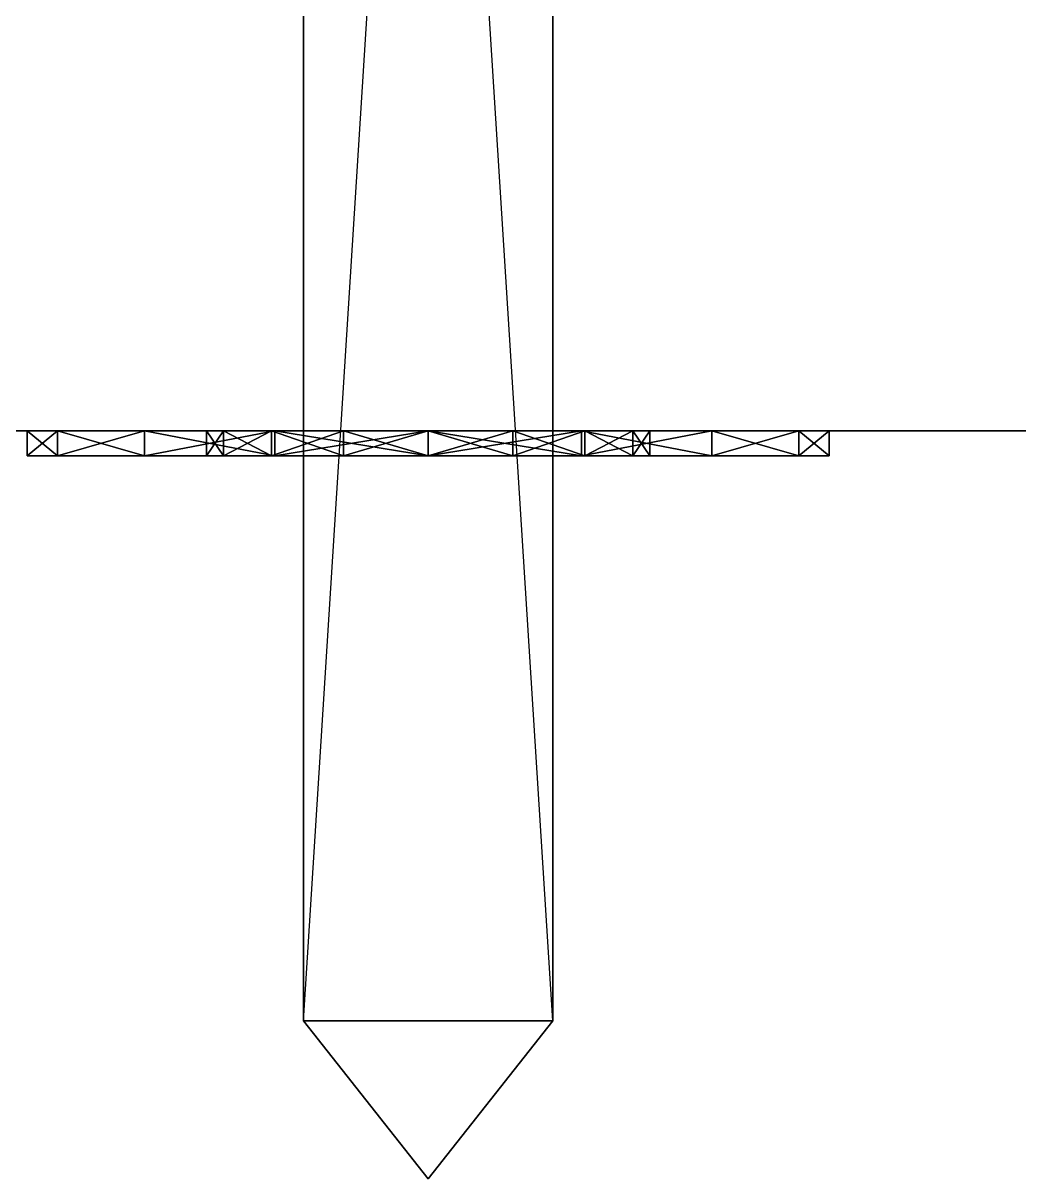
# Model space of a CAD drawing. Extents: x -3.3 to 26.7, y -2 to 14.5.
# Drawn here: x 5.385 to 7.383, y -2 to 0.318 of the extents above; entities that cross this region are included whole.
import ezdxf

# ---------------------------------------------------------------- set-up
doc = ezdxf.new("R2010")
doc.units = 0
doc.layers.add('UB3D', color=1, linetype='CONTINUOUS')

msp = doc.modelspace()

# ---------------------------------------------------------------- linework, layer by layer
at = {"layer": 'UB3D', "color": 254}
for points in [[(6.4476, -1.683333, -25.2516), (5.9476, -1.683333, -25.2516), (6.4476, 6.233333, -25.2516)], [(5.9476, -1.683333, -25.2516), (6.4476, 6.233333, -25.2516), (5.9476, 6.233333, -25.2516)], [(5.9476, -1.683333, -25.7516), (6.4476, -1.683333, -25.7516), (5.9476, 6.233333, -25.7516)], [(6.4476, -1.683333, -25.7516), (5.9476, 6.233333, -25.7516), (6.4476, 6.233333, -25.7516)], [(5.9476, -1.683333, -25.2516), (5.9476, -1.683333, -25.7516), (5.9476, 6.233333, -25.2516)], [(5.9476, -1.683333, -25.7516), (5.9476, 6.233333, -25.2516), (5.9476, 6.233333, -25.7516)], [(6.4476, -1.683333, -25.7516), (6.4476, -1.683333, -25.2516), (6.4476, 6.233333, -25.7516)], [(6.4476, -1.683333, -25.2516), (6.4476, 6.233333, -25.7516), (6.4476, 6.233333, -25.2516)], [(6.1976, -2, -25.5016), (6.4476, -1.683333, -25.2516), (5.9476, -1.683333, -25.2516)], [(6.1976, -2, -25.5016), (5.9476, -1.683333, -25.7516), (6.4476, -1.683333, -25.7516)], [(6.1976, -2, -25.5016), (5.9476, -1.683333, -25.2516), (5.9476, -1.683333, -25.7516)], [(6.1976, -2, -25.5016), (6.4476, -1.683333, -25.7516), (6.4476, -1.683333, -25.2516)]]:
    msp.add_3dface(points, dxfattribs=at)
at = {"layer": 'UB3D', "color": 94}
for points in [[(-3.302, 0.5, -28.702), (26.698, 0.5, -28.702), (26.698, -0.5, -28.702), (-3.302, -0.5, -28.702)], [(26.698, 0.5, 1.298), (-3.302, 0.5, 1.298), (-3.302, -0.5, 1.298), (26.698, -0.5, 1.298)], [(-3.302, -0.5, 1.298), (26.698, -0.5, 1.298), (26.698, -0.5, -28.702)], [(-3.302, -0.5, 1.298), (26.698, -0.5, -28.702), (-3.302, -0.5, -28.702)]]:
    msp.add_3dface(points, dxfattribs=at)
at = {"layer": 'UB3D', "color": 253}
for points in [[(5.393182, -0.5, -25.5016), (5.454414, -0.5, -25.193762), (5.393182, -0.55, -25.5016)], [(5.454414, -0.5, -25.193762), (5.393182, -0.55, -25.5016), (5.454414, -0.55, -25.193762)], [(5.393182, -0.55, -25.5016), (5.454414, -0.55, -25.193762), (5.393182, -0.5, -25.5016)], [(5.454414, -0.55, -25.193762), (5.393182, -0.5, -25.5016), (5.454414, -0.5, -25.193762)], [(5.454414, -0.5, -25.809437), (5.393182, -0.5, -25.5016), (5.454414, -0.55, -25.809437)], [(5.393182, -0.5, -25.5016), (5.454414, -0.55, -25.809437), (5.393182, -0.55, -25.5016)], [(5.454414, -0.55, -25.809437), (5.393182, -0.55, -25.5016), (5.454414, -0.5, -25.809437)], [(5.393182, -0.55, -25.5016), (5.454414, -0.5, -25.809437), (5.393182, -0.5, -25.5016)], [(5.454414, -0.5, -25.193762), (5.62879, -0.5, -24.93279), (5.454414, -0.55, -25.193762)], [(5.62879, -0.5, -24.93279), (5.454414, -0.55, -25.193762), (5.62879, -0.55, -24.93279)], [(5.454414, -0.55, -25.193762), (5.62879, -0.55, -24.93279), (5.454414, -0.5, -25.193762)], [(5.62879, -0.55, -24.93279), (5.454414, -0.5, -25.193762), (5.62879, -0.5, -24.93279)], [(5.62879, -0.5, -26.070409), (5.454414, -0.5, -25.809437), (5.62879, -0.55, -26.070409)], [(5.454414, -0.5, -25.809437), (5.62879, -0.55, -26.070409), (5.454414, -0.55, -25.809437)], [(5.62879, -0.55, -26.070409), (5.454414, -0.55, -25.809437), (5.62879, -0.5, -26.070409)], [(5.454414, -0.55, -25.809437), (5.62879, -0.5, -26.070409), (5.454414, -0.5, -25.809437)], [(5.62879, -0.5, -24.93279), (5.889762, -0.5, -24.758414), (5.62879, -0.55, -24.93279)], [(5.889762, -0.5, -24.758414), (5.62879, -0.55, -24.93279), (5.889762, -0.55, -24.758414)], [(5.62879, -0.55, -24.93279), (5.889762, -0.55, -24.758414), (5.62879, -0.5, -24.93279)], [(5.889762, -0.55, -24.758414), (5.62879, -0.5, -24.93279), (5.889762, -0.5, -24.758414)], [(5.889762, -0.5, -26.244785), (5.62879, -0.5, -26.070409), (5.889762, -0.55, -26.244785)], [(5.62879, -0.5, -26.070409), (5.889762, -0.55, -26.244785), (5.62879, -0.55, -26.070409)], [(5.889762, -0.55, -26.244785), (5.62879, -0.55, -26.070409), (5.889762, -0.5, -26.244785)], [(5.62879, -0.55, -26.070409), (5.889762, -0.5, -26.244785), (5.62879, -0.5, -26.070409)], [(5.7531, -0.5, -25.5016), (5.786935, -0.5, -25.331497), (5.7531, -0.55, -25.5016)], [(5.786935, -0.5, -25.331497), (5.7531, -0.55, -25.5016), (5.786935, -0.55, -25.331497)], [(5.7531, -0.55, -25.5016), (5.786935, -0.55, -25.331497), (5.7531, -0.5, -25.5016)], [(5.786935, -0.55, -25.331497), (5.7531, -0.5, -25.5016), (5.786935, -0.5, -25.331497)], [(5.786935, -0.5, -25.671702), (5.7531, -0.5, -25.5016), (5.786935, -0.55, -25.671702)], [(5.7531, -0.5, -25.5016), (5.786935, -0.55, -25.671702), (5.7531, -0.55, -25.5016)], [(5.786935, -0.55, -25.671702), (5.7531, -0.55, -25.5016), (5.786935, -0.5, -25.671702)], [(5.7531, -0.55, -25.5016), (5.786935, -0.5, -25.671702), (5.7531, -0.5, -25.5016)], [(5.786935, -0.5, -25.331497), (5.883291, -0.5, -25.187291), (5.786935, -0.55, -25.331497)], [(5.883291, -0.5, -25.187291), (5.786935, -0.55, -25.331497), (5.883291, -0.55, -25.187291)], [(5.786935, -0.55, -25.331497), (5.883291, -0.55, -25.187291), (5.786935, -0.5, -25.331497)], [(5.883291, -0.55, -25.187291), (5.786935, -0.5, -25.331497), (5.883291, -0.5, -25.187291)], [(5.883291, -0.5, -25.815908), (5.786935, -0.5, -25.671702), (5.883291, -0.55, -25.815908)], [(5.786935, -0.5, -25.671702), (5.883291, -0.55, -25.815908), (5.786935, -0.55, -25.671702)], [(5.883291, -0.55, -25.815908), (5.786935, -0.55, -25.671702), (5.883291, -0.5, -25.815908)], [(5.786935, -0.55, -25.671702), (5.883291, -0.5, -25.815908), (5.786935, -0.5, -25.671702)], [(5.883291, -0.5, -25.187291), (6.027497, -0.5, -25.090935), (5.883291, -0.55, -25.187291)], [(6.027497, -0.5, -25.090935), (5.883291, -0.55, -25.187291), (6.027497, -0.55, -25.090935)], [(5.883291, -0.55, -25.187291), (6.027497, -0.55, -25.090935), (5.883291, -0.5, -25.187291)], [(6.027497, -0.55, -25.090935), (5.883291, -0.5, -25.187291), (6.027497, -0.5, -25.090935)], [(6.027497, -0.5, -25.912264), (5.883291, -0.5, -25.815908), (6.027497, -0.55, -25.912264)], [(5.883291, -0.5, -25.815908), (6.027497, -0.55, -25.912264), (5.883291, -0.55, -25.815908)], [(6.027497, -0.55, -25.912264), (5.883291, -0.55, -25.815908), (6.027497, -0.5, -25.912264)], [(5.883291, -0.55, -25.815908), (6.027497, -0.5, -25.912264), (5.883291, -0.5, -25.815908)], [(5.889762, -0.5, -24.758414), (6.1976, -0.5, -24.697182), (5.889762, -0.55, -24.758414)], [(6.1976, -0.5, -24.697182), (5.889762, -0.55, -24.758414), (6.1976, -0.55, -24.697182)], [(5.889762, -0.55, -24.758414), (6.1976, -0.55, -24.697182), (5.889762, -0.5, -24.758414)], [(6.1976, -0.55, -24.697182), (5.889762, -0.5, -24.758414), (6.1976, -0.5, -24.697182)], [(6.1976, -0.5, -26.306018), (5.889762, -0.5, -26.244785), (6.1976, -0.55, -26.306018)], [(5.889762, -0.5, -26.244785), (6.1976, -0.55, -26.306018), (5.889762, -0.55, -26.244785)], [(6.1976, -0.55, -26.306018), (5.889762, -0.55, -26.244785), (6.1976, -0.5, -26.306018)], [(5.889762, -0.55, -26.244785), (6.1976, -0.5, -26.306018), (5.889762, -0.5, -26.244785)], [(6.027497, -0.5, -25.090935), (6.1976, -0.5, -25.0571), (6.027497, -0.55, -25.090935)], [(6.1976, -0.5, -25.0571), (6.027497, -0.55, -25.090935), (6.1976, -0.55, -25.0571)], [(6.027497, -0.55, -25.090935), (6.1976, -0.55, -25.0571), (6.027497, -0.5, -25.090935)], [(6.1976, -0.55, -25.0571), (6.027497, -0.5, -25.090935), (6.1976, -0.5, -25.0571)], [(6.1976, -0.5, -25.9461), (6.027497, -0.5, -25.912264), (6.1976, -0.55, -25.9461)], [(6.027497, -0.5, -25.912264), (6.1976, -0.55, -25.9461), (6.027497, -0.55, -25.912264)], [(6.1976, -0.55, -25.9461), (6.027497, -0.55, -25.912264), (6.1976, -0.5, -25.9461)], [(6.027497, -0.55, -25.912264), (6.1976, -0.5, -25.9461), (6.027497, -0.5, -25.912264)], [(6.1976, -0.5, -24.697182), (6.505437, -0.5, -24.758414), (6.1976, -0.55, -24.697182)], [(6.505437, -0.5, -24.758414), (6.1976, -0.55, -24.697182), (6.505437, -0.55, -24.758414)], [(6.1976, -0.55, -24.697182), (6.505437, -0.55, -24.758414), (6.1976, -0.5, -24.697182)], [(6.505437, -0.55, -24.758414), (6.1976, -0.5, -24.697182), (6.505437, -0.5, -24.758414)], [(6.505437, -0.5, -26.244785), (6.1976, -0.5, -26.306018), (6.505437, -0.55, -26.244785)], [(6.1976, -0.5, -26.306018), (6.505437, -0.55, -26.244785), (6.1976, -0.55, -26.306018)], [(6.505437, -0.55, -26.244785), (6.1976, -0.55, -26.306018), (6.505437, -0.5, -26.244785)], [(6.1976, -0.55, -26.306018), (6.505437, -0.5, -26.244785), (6.1976, -0.5, -26.306018)], [(6.1976, -0.5, -25.0571), (6.367702, -0.5, -25.090935), (6.1976, -0.55, -25.0571)], [(6.367702, -0.5, -25.090935), (6.1976, -0.55, -25.0571), (6.367702, -0.55, -25.090935)], [(6.1976, -0.55, -25.0571), (6.367702, -0.55, -25.090935), (6.1976, -0.5, -25.0571)], [(6.367702, -0.55, -25.090935), (6.1976, -0.5, -25.0571), (6.367702, -0.5, -25.090935)], [(6.367702, -0.5, -25.912264), (6.1976, -0.5, -25.9461), (6.367702, -0.55, -25.912264)], [(6.1976, -0.5, -25.9461), (6.367702, -0.55, -25.912264), (6.1976, -0.55, -25.9461)], [(6.367702, -0.55, -25.912264), (6.1976, -0.55, -25.9461), (6.367702, -0.5, -25.912264)], [(6.1976, -0.55, -25.9461), (6.367702, -0.5, -25.912264), (6.1976, -0.5, -25.9461)], [(6.367702, -0.5, -25.090935), (6.511908, -0.5, -25.187291), (6.367702, -0.55, -25.090935)], [(6.511908, -0.5, -25.187291), (6.367702, -0.55, -25.090935), (6.511908, -0.55, -25.187291)], [(6.367702, -0.55, -25.090935), (6.511908, -0.55, -25.187291), (6.367702, -0.5, -25.090935)], [(6.511908, -0.55, -25.187291), (6.367702, -0.5, -25.090935), (6.511908, -0.5, -25.187291)], [(6.511908, -0.5, -25.815908), (6.367702, -0.5, -25.912264), (6.511908, -0.55, -25.815908)], [(6.367702, -0.5, -25.912264), (6.511908, -0.55, -25.815908), (6.367702, -0.55, -25.912264)], [(6.511908, -0.55, -25.815908), (6.367702, -0.55, -25.912264), (6.511908, -0.5, -25.815908)], [(6.367702, -0.55, -25.912264), (6.511908, -0.5, -25.815908), (6.367702, -0.5, -25.912264)], [(6.505437, -0.5, -24.758414), (6.766409, -0.5, -24.93279), (6.505437, -0.55, -24.758414)], [(6.766409, -0.5, -24.93279), (6.505437, -0.55, -24.758414), (6.766409, -0.55, -24.93279)], [(6.505437, -0.55, -24.758414), (6.766409, -0.55, -24.93279), (6.505437, -0.5, -24.758414)], [(6.766409, -0.55, -24.93279), (6.505437, -0.5, -24.758414), (6.766409, -0.5, -24.93279)], [(6.766409, -0.5, -26.070409), (6.505437, -0.5, -26.244785), (6.766409, -0.55, -26.070409)], [(6.505437, -0.5, -26.244785), (6.766409, -0.55, -26.070409), (6.505437, -0.55, -26.244785)], [(6.766409, -0.55, -26.070409), (6.505437, -0.55, -26.244785), (6.766409, -0.5, -26.070409)], [(6.505437, -0.55, -26.244785), (6.766409, -0.5, -26.070409), (6.505437, -0.5, -26.244785)], [(6.511908, -0.5, -25.187291), (6.608264, -0.5, -25.331497), (6.511908, -0.55, -25.187291)], [(6.608264, -0.5, -25.331497), (6.511908, -0.55, -25.187291), (6.608264, -0.55, -25.331497)], [(6.511908, -0.55, -25.187291), (6.608264, -0.55, -25.331497), (6.511908, -0.5, -25.187291)], [(6.608264, -0.55, -25.331497), (6.511908, -0.5, -25.187291), (6.608264, -0.5, -25.331497)], [(6.608264, -0.5, -25.671702), (6.511908, -0.5, -25.815908), (6.608264, -0.55, -25.671702)], [(6.511908, -0.5, -25.815908), (6.608264, -0.55, -25.671702), (6.511908, -0.55, -25.815908)], [(6.608264, -0.55, -25.671702), (6.511908, -0.55, -25.815908), (6.608264, -0.5, -25.671702)], [(6.511908, -0.55, -25.815908), (6.608264, -0.5, -25.671702), (6.511908, -0.5, -25.815908)], [(6.6421, -0.5, -25.5016), (6.608264, -0.5, -25.671702), (6.6421, -0.55, -25.5016)], [(6.608264, -0.5, -25.671702), (6.6421, -0.55, -25.5016), (6.608264, -0.55, -25.671702)], [(6.6421, -0.55, -25.5016), (6.608264, -0.55, -25.671702), (6.6421, -0.5, -25.5016)], [(6.608264, -0.55, -25.671702), (6.6421, -0.5, -25.5016), (6.608264, -0.5, -25.671702)], [(6.608264, -0.5, -25.331497), (6.6421, -0.5, -25.5016), (6.608264, -0.55, -25.331497)], [(6.6421, -0.5, -25.5016), (6.608264, -0.55, -25.331497), (6.6421, -0.55, -25.5016)], [(6.608264, -0.55, -25.331497), (6.6421, -0.55, -25.5016), (6.608264, -0.5, -25.331497)], [(6.6421, -0.55, -25.5016), (6.608264, -0.5, -25.331497), (6.6421, -0.5, -25.5016)], [(6.766409, -0.5, -24.93279), (6.940785, -0.5, -25.193762), (6.766409, -0.55, -24.93279)], [(6.940785, -0.5, -25.193762), (6.766409, -0.55, -24.93279), (6.940785, -0.55, -25.193762)], [(6.766409, -0.55, -24.93279), (6.940785, -0.55, -25.193762), (6.766409, -0.5, -24.93279)], [(6.940785, -0.55, -25.193762), (6.766409, -0.5, -24.93279), (6.940785, -0.5, -25.193762)], [(6.940785, -0.5, -25.809437), (6.766409, -0.5, -26.070409), (6.940785, -0.55, -25.809437)], [(6.766409, -0.5, -26.070409), (6.940785, -0.55, -25.809437), (6.766409, -0.55, -26.070409)], [(6.940785, -0.55, -25.809437), (6.766409, -0.55, -26.070409), (6.940785, -0.5, -25.809437)], [(6.766409, -0.55, -26.070409), (6.940785, -0.5, -25.809437), (6.766409, -0.5, -26.070409)], [(7.002018, -0.5, -25.5016), (6.940785, -0.5, -25.809437), (7.002018, -0.55, -25.5016)], [(6.940785, -0.5, -25.809437), (7.002018, -0.55, -25.5016), (6.940785, -0.55, -25.809437)], [(7.002018, -0.55, -25.5016), (6.940785, -0.55, -25.809437), (7.002018, -0.5, -25.5016)], [(6.940785, -0.55, -25.809437), (7.002018, -0.5, -25.5016), (6.940785, -0.5, -25.809437)], [(6.940785, -0.5, -25.193762), (7.002018, -0.5, -25.5016), (6.940785, -0.55, -25.193762)], [(7.002018, -0.5, -25.5016), (6.940785, -0.55, -25.193762), (7.002018, -0.55, -25.5016)], [(6.940785, -0.55, -25.193762), (7.002018, -0.55, -25.5016), (6.940785, -0.5, -25.193762)], [(7.002018, -0.55, -25.5016), (6.940785, -0.5, -25.193762), (7.002018, -0.5, -25.5016)], [(5.397055, -0.55, -25.422753), (5.7531, -0.55, -25.5016), (5.393182, -0.55, -25.5016)], [(5.7531, -0.55, -25.5016), (5.393182, -0.55, -25.5016), (5.75524, -0.55, -25.545169)], [(5.393182, -0.55, -25.5016), (5.75524, -0.55, -25.545169), (5.397055, -0.55, -25.580447)], [(5.408639, -0.55, -25.344666), (5.761641, -0.55, -25.414882), (5.397055, -0.55, -25.422753)], [(5.761641, -0.55, -25.414882), (5.75524, -0.55, -25.458031), (5.397055, -0.55, -25.422753)], [(5.75524, -0.55, -25.458031), (5.397055, -0.55, -25.422753), (5.7531, -0.55, -25.5016)], [(5.75524, -0.55, -25.545169), (5.397055, -0.55, -25.580447), (5.761641, -0.55, -25.588318)], [(5.397055, -0.55, -25.580447), (5.761641, -0.55, -25.588318), (5.77224, -0.55, -25.630632)], [(5.408639, -0.55, -25.658534), (5.397055, -0.55, -25.580447), (5.77224, -0.55, -25.630632)], [(5.408639, -0.55, -25.344666), (5.42782, -0.55, -25.26809), (5.786936, -0.55, -25.331497)], [(5.408639, -0.55, -25.344666), (5.786936, -0.55, -25.331497), (5.77224, -0.55, -25.372568)], [(5.408639, -0.55, -25.344666), (5.77224, -0.55, -25.372568), (5.761641, -0.55, -25.414882)], [(5.408639, -0.55, -25.658534), (5.77224, -0.55, -25.630632), (5.786936, -0.55, -25.671703)], [(5.408639, -0.55, -25.658534), (5.786936, -0.55, -25.671703), (5.805586, -0.55, -25.711136)], [(5.408639, -0.55, -25.658534), (5.805586, -0.55, -25.711136), (5.42782, -0.55, -25.73511)], [(5.454415, -0.55, -25.193763), (5.828012, -0.55, -25.254649), (5.42782, -0.55, -25.26809)], [(5.828012, -0.55, -25.254649), (5.42782, -0.55, -25.26809), (5.805586, -0.55, -25.292064)], [(5.42782, -0.55, -25.26809), (5.805586, -0.55, -25.292064), (5.786936, -0.55, -25.331497)], [(5.805586, -0.55, -25.711136), (5.828012, -0.55, -25.748551), (5.42782, -0.55, -25.73511)], [(5.828012, -0.55, -25.748551), (5.42782, -0.55, -25.73511), (5.853997, -0.55, -25.783588)], [(5.42782, -0.55, -25.73511), (5.853997, -0.55, -25.783588), (5.454415, -0.55, -25.809437)], [(5.488167, -0.55, -25.1224), (5.883291, -0.55, -25.187291), (5.454415, -0.55, -25.193763)], [(5.883291, -0.55, -25.187291), (5.853997, -0.55, -25.219612), (5.454415, -0.55, -25.193763)], [(5.853997, -0.55, -25.219612), (5.454415, -0.55, -25.193763), (5.828012, -0.55, -25.254649)], [(5.853997, -0.55, -25.783588), (5.454415, -0.55, -25.809437), (5.883291, -0.55, -25.815909)], [(5.454415, -0.55, -25.809437), (5.883291, -0.55, -25.815909), (5.915612, -0.55, -25.845203)], [(5.950649, -0.55, -25.871188), (5.488167, -0.55, -25.8808), (5.454415, -0.55, -25.809437)], [(5.950649, -0.55, -25.871188), (5.454415, -0.55, -25.809437), (5.915612, -0.55, -25.845203)], [(5.528751, -0.55, -25.054689), (5.988064, -0.55, -25.109586), (5.488167, -0.55, -25.1224)], [(5.488167, -0.55, -25.1224), (5.988064, -0.55, -25.109586), (5.950649, -0.55, -25.132012)], [(5.488167, -0.55, -25.1224), (5.950649, -0.55, -25.132012), (5.915612, -0.55, -25.157997)], [(5.488167, -0.55, -25.1224), (5.915612, -0.55, -25.157997), (5.883291, -0.55, -25.187291)], [(5.950649, -0.55, -25.871188), (5.988064, -0.55, -25.893614), (5.488167, -0.55, -25.8808)], [(5.488167, -0.55, -25.8808), (5.988064, -0.55, -25.893614), (6.027497, -0.55, -25.912264)], [(5.488167, -0.55, -25.8808), (6.027497, -0.55, -25.912264), (6.068568, -0.55, -25.92696)], [(5.488167, -0.55, -25.8808), (6.068568, -0.55, -25.92696), (6.110882, -0.55, -25.937559)], [(5.488167, -0.55, -25.8808), (6.110882, -0.55, -25.937559), (6.154031, -0.55, -25.94396)], [(5.488167, -0.55, -25.8808), (6.154031, -0.55, -25.94396), (5.528751, -0.55, -25.948511)], [(5.575776, -0.55, -24.991283), (6.866449, -0.55, -25.054689), (5.528751, -0.55, -25.054689)], [(6.866449, -0.55, -25.054689), (5.528751, -0.55, -25.054689), (6.1976, -0.55, -25.0571)], [(5.528751, -0.55, -25.054689), (6.1976, -0.55, -25.0571), (6.154031, -0.55, -25.05924)], [(5.575776, -0.55, -26.011917), (6.819424, -0.55, -26.011917), (5.528751, -0.55, -25.948511)], [(6.819424, -0.55, -26.011917), (5.528751, -0.55, -25.948511), (6.866449, -0.55, -25.948511)], [(5.528751, -0.55, -25.948511), (6.866449, -0.55, -25.948511), (6.1976, -0.55, -25.9461)], [(5.528751, -0.55, -25.054689), (6.154031, -0.55, -25.05924), (6.110882, -0.55, -25.065641)], [(5.528751, -0.55, -25.054689), (6.110882, -0.55, -25.065641), (6.068568, -0.55, -25.07624)], [(5.528751, -0.55, -25.054689), (6.068568, -0.55, -25.07624), (6.027497, -0.55, -25.090936)], [(5.528751, -0.55, -25.054689), (6.027497, -0.55, -25.090936), (5.988064, -0.55, -25.109586)], [(6.1976, -0.55, -25.9461), (5.528751, -0.55, -25.948511), (6.154031, -0.55, -25.94396)], [(5.628791, -0.55, -24.932791), (6.819424, -0.55, -24.991283), (5.575776, -0.55, -24.991283)], [(6.819424, -0.55, -24.991283), (5.575776, -0.55, -24.991283), (6.866449, -0.55, -25.054689)], [(5.628791, -0.55, -26.070409), (6.766409, -0.55, -26.070409), (5.575776, -0.55, -26.011917)], [(6.766409, -0.55, -26.070409), (5.575776, -0.55, -26.011917), (6.819424, -0.55, -26.011917)], [(5.687283, -0.55, -24.879776), (6.766409, -0.55, -24.932791), (5.628791, -0.55, -24.932791)], [(6.766409, -0.55, -24.932791), (5.628791, -0.55, -24.932791), (6.819424, -0.55, -24.991283)], [(5.687283, -0.55, -26.123424), (6.707917, -0.55, -26.123424), (5.628791, -0.55, -26.070409)], [(6.707917, -0.55, -26.123424), (5.628791, -0.55, -26.070409), (6.766409, -0.55, -26.070409)], [(5.750689, -0.55, -24.832751), (6.707917, -0.55, -24.879776), (5.687283, -0.55, -24.879776)], [(6.707917, -0.55, -24.879776), (5.687283, -0.55, -24.879776), (6.766409, -0.55, -24.932791)], [(5.750689, -0.55, -26.170449), (6.644511, -0.55, -26.170449), (5.687283, -0.55, -26.123424)], [(6.644511, -0.55, -26.170449), (5.687283, -0.55, -26.123424), (6.707917, -0.55, -26.123424)], [(5.8184, -0.55, -24.792167), (6.644511, -0.55, -24.832751), (5.750689, -0.55, -24.832751)], [(6.644511, -0.55, -24.832751), (5.750689, -0.55, -24.832751), (6.707917, -0.55, -24.879776)], [(5.8184, -0.55, -26.211033), (6.5768, -0.55, -26.211033), (5.750689, -0.55, -26.170449)], [(6.5768, -0.55, -26.211033), (5.750689, -0.55, -26.170449), (6.644511, -0.55, -26.170449)], [(5.889763, -0.55, -24.758415), (6.5768, -0.55, -24.792167), (5.8184, -0.55, -24.792167)], [(6.5768, -0.55, -24.792167), (5.8184, -0.55, -24.792167), (6.644511, -0.55, -24.832751)], [(5.889763, -0.55, -26.244785), (6.505437, -0.55, -26.244785), (5.8184, -0.55, -26.211033)], [(6.505437, -0.55, -26.244785), (5.8184, -0.55, -26.211033), (6.5768, -0.55, -26.211033)], [(5.96409, -0.55, -24.73182), (6.505437, -0.55, -24.758415), (5.889763, -0.55, -24.758415)], [(6.505437, -0.55, -24.758415), (5.889763, -0.55, -24.758415), (6.5768, -0.55, -24.792167)], [(5.96409, -0.55, -26.27138), (6.43111, -0.55, -26.27138), (5.889763, -0.55, -26.244785)], [(6.43111, -0.55, -26.27138), (5.889763, -0.55, -26.244785), (6.505437, -0.55, -26.244785)], [(6.040666, -0.55, -24.712639), (6.43111, -0.55, -24.73182), (5.96409, -0.55, -24.73182)], [(6.43111, -0.55, -24.73182), (5.96409, -0.55, -24.73182), (6.505437, -0.55, -24.758415)], [(6.040666, -0.55, -26.290561), (6.354534, -0.55, -26.290561), (5.96409, -0.55, -26.27138)], [(6.354534, -0.55, -26.290561), (5.96409, -0.55, -26.27138), (6.43111, -0.55, -26.27138)], [(6.118753, -0.55, -24.701055), (6.354534, -0.55, -24.712639), (6.040666, -0.55, -24.712639)], [(6.354534, -0.55, -24.712639), (6.040666, -0.55, -24.712639), (6.43111, -0.55, -24.73182)], [(6.118753, -0.55, -26.302145), (6.276447, -0.55, -26.302145), (6.040666, -0.55, -26.290561)], [(6.276447, -0.55, -26.302145), (6.040666, -0.55, -26.290561), (6.354534, -0.55, -26.290561)], [(6.1976, -0.55, -24.697182), (6.276447, -0.55, -24.701055), (6.118753, -0.55, -24.701055)], [(6.276447, -0.55, -24.701055), (6.118753, -0.55, -24.701055), (6.354534, -0.55, -24.712639)], [(6.1976, -0.55, -26.306018), (6.118753, -0.55, -26.302145), (6.276447, -0.55, -26.302145)], [(6.866449, -0.55, -25.054689), (6.241169, -0.55, -25.05924), (6.1976, -0.55, -25.0571)], [(6.866449, -0.55, -25.948511), (6.1976, -0.55, -25.9461), (6.241169, -0.55, -25.94396)], [(6.866449, -0.55, -25.054689), (6.284318, -0.55, -25.065641), (6.241169, -0.55, -25.05924)], [(6.907033, -0.55, -25.8808), (6.866449, -0.55, -25.948511), (6.241169, -0.55, -25.94396)], [(6.907033, -0.55, -25.8808), (6.241169, -0.55, -25.94396), (6.284318, -0.55, -25.937559)], [(6.866449, -0.55, -25.054689), (6.326632, -0.55, -25.07624), (6.284318, -0.55, -25.065641)], [(6.907033, -0.55, -25.8808), (6.284318, -0.55, -25.937559), (6.326632, -0.55, -25.92696)], [(6.866449, -0.55, -25.054689), (6.367703, -0.55, -25.090936), (6.326632, -0.55, -25.07624)], [(6.907033, -0.55, -25.8808), (6.326632, -0.55, -25.92696), (6.367703, -0.55, -25.912264)], [(6.866449, -0.55, -25.054689), (6.407136, -0.55, -25.109586), (6.367703, -0.55, -25.090936)], [(6.907033, -0.55, -25.8808), (6.367703, -0.55, -25.912264), (6.407136, -0.55, -25.893614)], [(6.866449, -0.55, -25.054689), (6.907033, -0.55, -25.1224), (6.407136, -0.55, -25.109586)], [(6.907033, -0.55, -25.1224), (6.444551, -0.55, -25.132012), (6.407136, -0.55, -25.109586)], [(6.907033, -0.55, -25.8808), (6.407136, -0.55, -25.893614), (6.444551, -0.55, -25.871188)], [(6.907033, -0.55, -25.1224), (6.479588, -0.55, -25.157997), (6.444551, -0.55, -25.132012)], [(6.940785, -0.55, -25.809437), (6.907033, -0.55, -25.8808), (6.444551, -0.55, -25.871188)], [(6.940785, -0.55, -25.809437), (6.444551, -0.55, -25.871188), (6.479588, -0.55, -25.845203)], [(6.907033, -0.55, -25.1224), (6.511909, -0.55, -25.187291), (6.479588, -0.55, -25.157997)], [(6.940785, -0.55, -25.809437), (6.479588, -0.55, -25.845203), (6.511909, -0.55, -25.815909)], [(6.907033, -0.55, -25.1224), (6.940785, -0.55, -25.193763), (6.511909, -0.55, -25.187291)], [(6.940785, -0.55, -25.193763), (6.541203, -0.55, -25.219612), (6.511909, -0.55, -25.187291)], [(6.940785, -0.55, -25.809437), (6.511909, -0.55, -25.815909), (6.541203, -0.55, -25.783588)], [(6.567188, -0.55, -25.254649), (6.940785, -0.55, -25.193763), (6.541203, -0.55, -25.219612)], [(6.541203, -0.55, -25.783588), (6.567188, -0.55, -25.748551), (6.96738, -0.55, -25.73511)], [(6.940785, -0.55, -25.809437), (6.541203, -0.55, -25.783588), (6.96738, -0.55, -25.73511)], [(6.589614, -0.55, -25.292064), (6.96738, -0.55, -25.26809), (6.567188, -0.55, -25.254649)], [(6.96738, -0.55, -25.26809), (6.567188, -0.55, -25.254649), (6.940785, -0.55, -25.193763)], [(6.567188, -0.55, -25.748551), (6.96738, -0.55, -25.73511), (6.589614, -0.55, -25.711136)], [(6.608264, -0.55, -25.331497), (6.589614, -0.55, -25.292064), (6.96738, -0.55, -25.26809)], [(6.96738, -0.55, -25.73511), (6.589614, -0.55, -25.711136), (6.986561, -0.55, -25.658534)], [(6.589614, -0.55, -25.711136), (6.986561, -0.55, -25.658534), (6.608264, -0.55, -25.671703)], [(6.986561, -0.55, -25.344666), (6.62296, -0.55, -25.372568), (6.608264, -0.55, -25.331497)], [(6.986561, -0.55, -25.344666), (6.608264, -0.55, -25.331497), (6.96738, -0.55, -25.26809)], [(6.986561, -0.55, -25.658534), (6.608264, -0.55, -25.671703), (6.62296, -0.55, -25.630632)], [(6.986561, -0.55, -25.344666), (6.633559, -0.55, -25.414882), (6.62296, -0.55, -25.372568)], [(6.998145, -0.55, -25.580447), (6.986561, -0.55, -25.658534), (6.62296, -0.55, -25.630632)], [(6.998145, -0.55, -25.580447), (6.62296, -0.55, -25.630632), (6.633559, -0.55, -25.588318)], [(6.986561, -0.55, -25.344666), (6.998145, -0.55, -25.422753), (6.633559, -0.55, -25.414882)], [(6.63996, -0.55, -25.458031), (6.998145, -0.55, -25.422753), (6.633559, -0.55, -25.414882)], [(6.998145, -0.55, -25.580447), (6.633559, -0.55, -25.588318), (6.63996, -0.55, -25.545169)], [(6.63996, -0.55, -25.545169), (6.6421, -0.55, -25.5016), (7.002018, -0.55, -25.5016)], [(6.6421, -0.55, -25.5016), (7.002018, -0.55, -25.5016), (6.63996, -0.55, -25.458031)], [(7.002018, -0.55, -25.5016), (6.63996, -0.55, -25.458031), (6.998145, -0.55, -25.422753)], [(6.998145, -0.55, -25.580447), (6.63996, -0.55, -25.545169), (7.002018, -0.55, -25.5016)]]:
    msp.add_3dface(points, dxfattribs=at)

doc.saveas('drawing.dxf')
